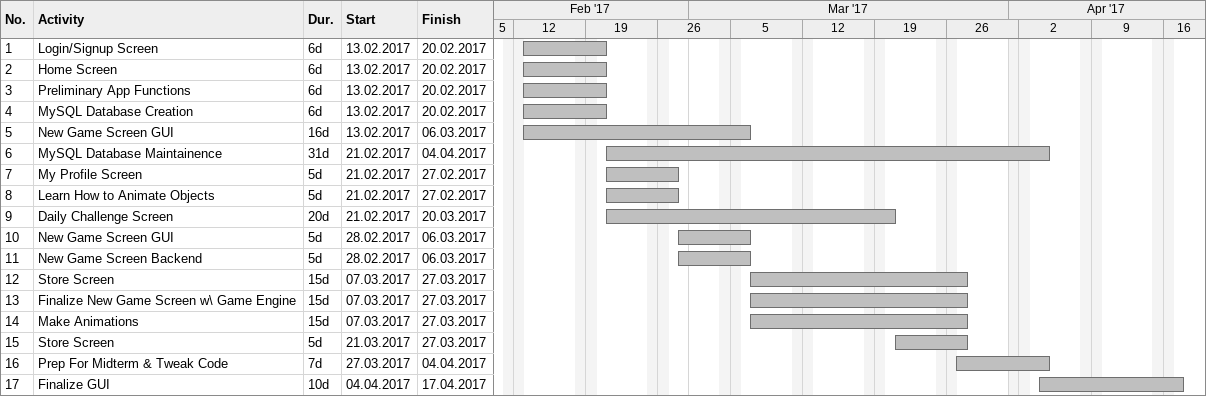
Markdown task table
| ID | Task | Duration | Start | Finish |
|---|---|---|---|---|
| 1 | Login/Signup Screen | 6d | 2017-02-13 | 2017-02-20 |
| 2 | Home Screen | 6d | 2017-02-13 | 2017-02-20 |
| 3 | Preliminary App Functions | 6d | 2017-02-13 | 2017-02-20 |
| 4 | MySQL Database Creation | 6d | 2017-02-13 | 2017-02-20 |
| 5 | New Game Screen GUI | 16d | 2017-02-13 | 2017-03-06 |
| 6 | MySQL Database Maintainence | 31d | 2017-02-21 | 2017-04-04 |
| 7 | My Profile Screen | 5d | 2017-02-21 | 2017-02-27 |
| 8 | Learn How to Animate Objects | 5d | 2017-02-21 | 2017-02-27 |
| 9 | Daily Challenge Screen | 20d | 2017-02-21 | 2017-03-20 |
| 10 | New Game Screen GUI | 5d | 2017-02-28 | 2017-03-06 |
| 11 | New Game Screen Backend | 5d | 2017-02-28 | 2017-03-06 |
| 12 | Store Screen | 15d | 2017-03-07 | 2017-03-27 |
| 13 | Finalize New Game Screen w\ Game Engine | 15d | 2017-03-07 | 2017-03-27 |
| 14 | Make Animations | 15d | 2017-03-07 | 2017-03-27 |
| 15 | Store Screen | 5d | 2017-03-21 | 2017-03-27 |
| 16 | Prep For Midterm & Tweak Code | 7d | 2017-03-27 | 2017-04-04 |
| 17 | Finalize GUI | 10d | 2017-04-04 | 2017-04-17 |
